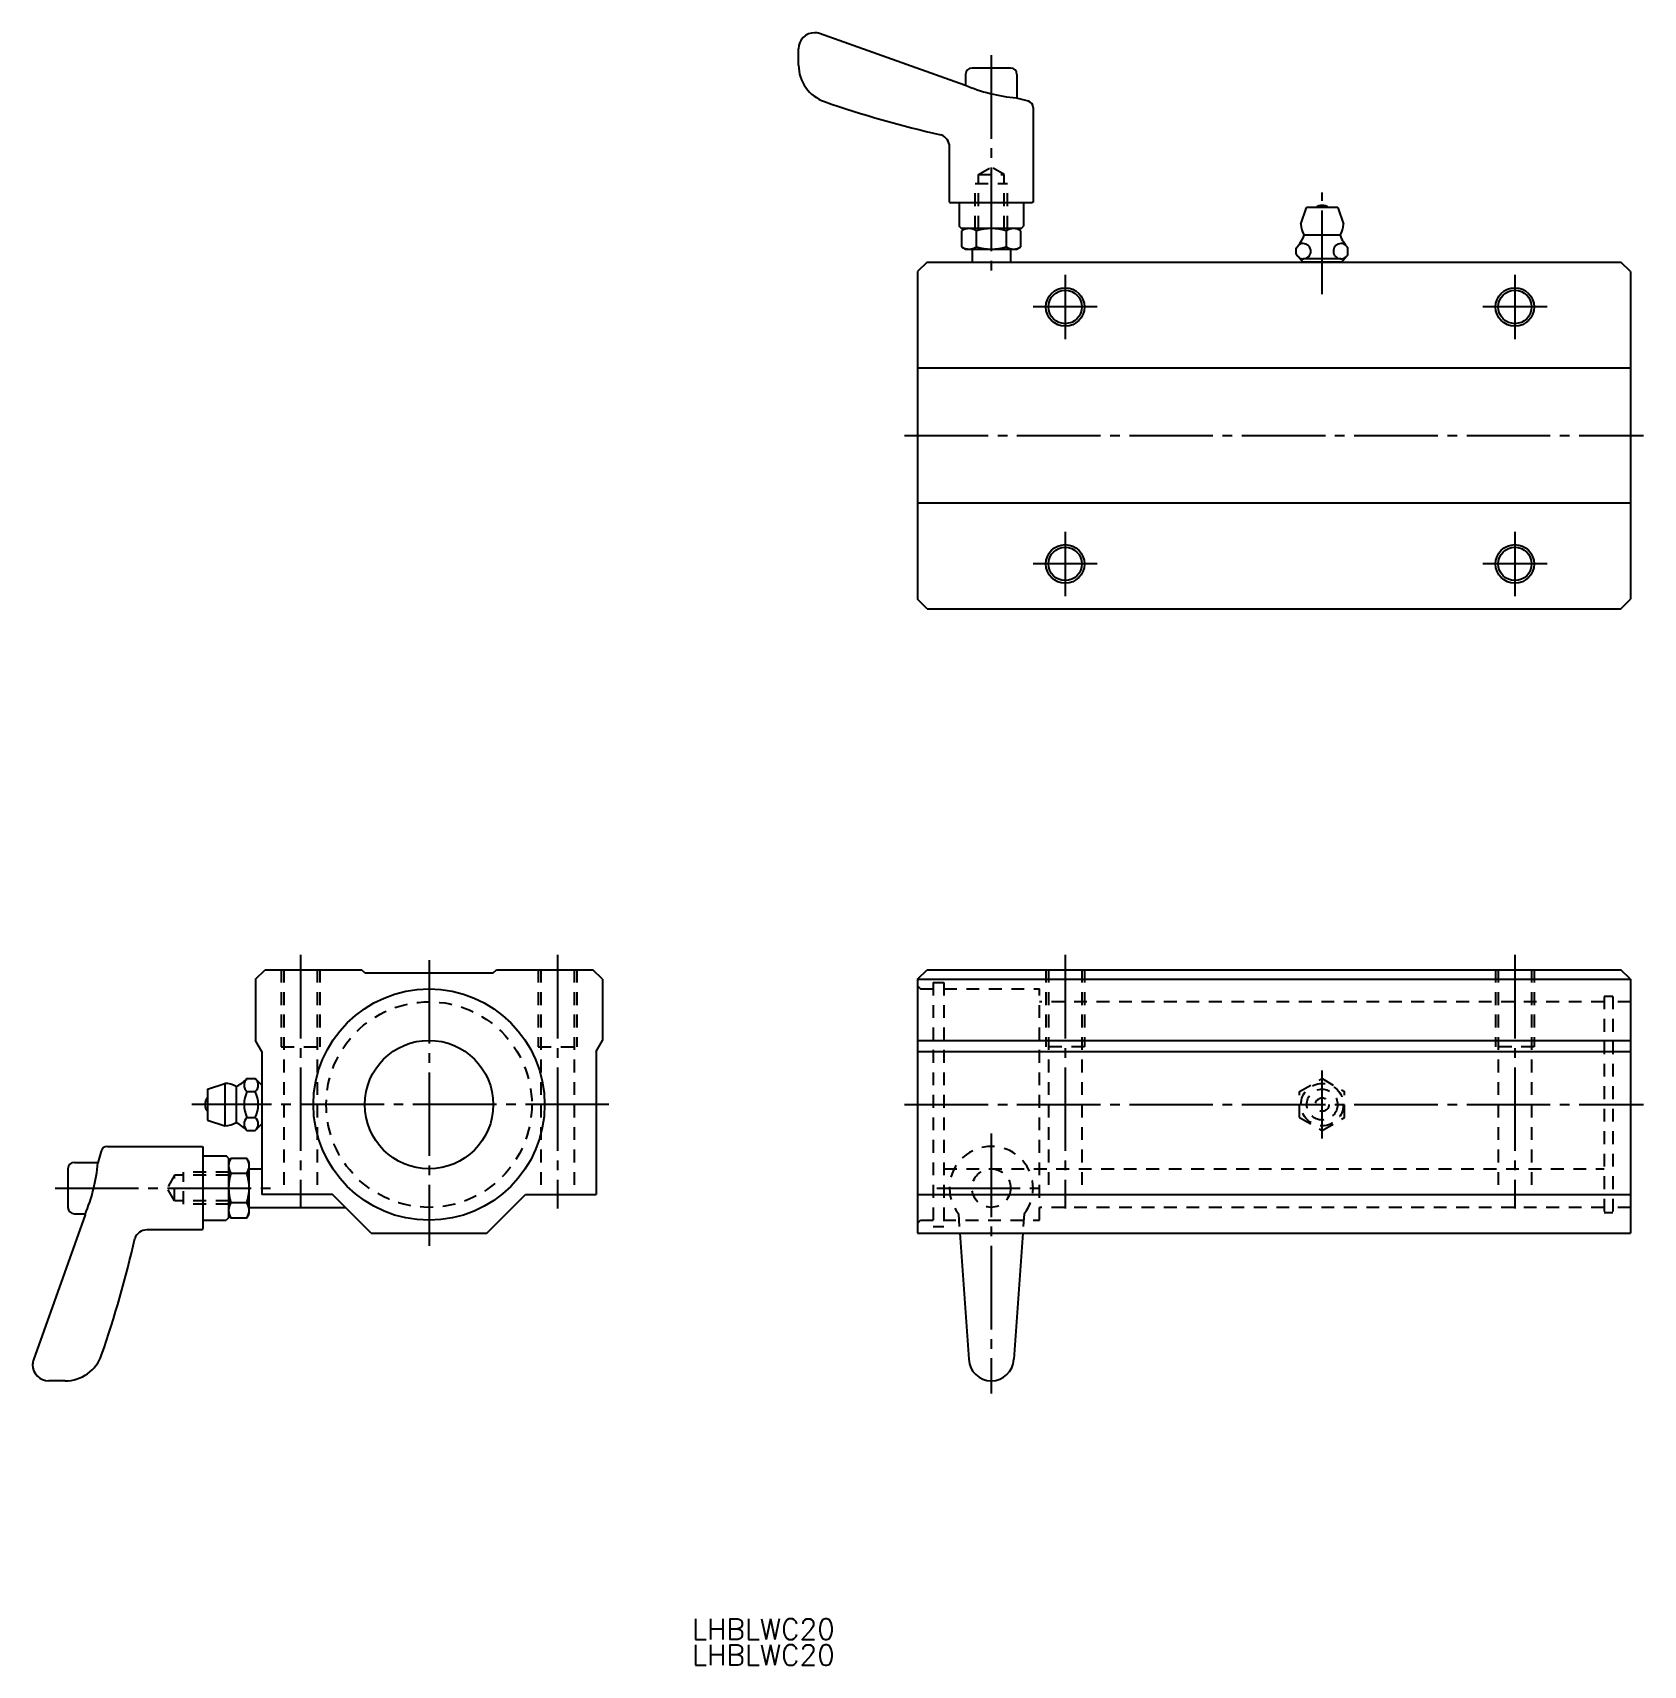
# Model space of a CAD drawing. Extents: x -1875 to -1625, y 383 to 637.
import ezdxf

# ---------------------------------------------------------------- set-up
doc = ezdxf.new("R2010")
doc.units = 0
doc.linetypes.add('CENTER', pattern=[17.5, 13, -1.5, 1.5, -1.5])
doc.linetypes.add('DASHED', pattern=[3.5, 2, -1.5])
doc.layers.get('0').update_dxf_attribs({"linetype": 'CONTINUOUS'})
doc.layers.add('CENTER', color=1, linetype='CENTER')
doc.styles.get("Standard").update_dxf_attribs({"font": 'txt.shx', "bigfont": '@extfont2.shx'})

msp = doc.modelspace()

# ---------------------------------------------------------------- linework, layer by layer
at = {"color": 7, "linetype": 'CONTINUOUS'}
for p, q in [((-1753.49, 636.71), (-1753.57, 636.71)), ((-1730.23, 628.56), (-1752.82, 636.6)), ((-1756.07, 631.65), (-1756.07, 634.21)), ((-1723.07, 631.21), (-1729.07, 631.21)), ((-1730.07, 630.21), (-1730.07, 628.5)), ((-1722.07, 630.21), (-1722.07, 626.53)), ((-1720.3, 626.04), (-1722.13, 626.54)), ((-1719.57, 625.08), (-1719.57, 610.3)), ((-1732.57, 610.3), (-1732.57, 618.92)), ((-1732.57, 610.3), (-1732.37, 610.21)), ((-1719.77, 610.21), (-1732.37, 610.21)), ((-1731.07, 610.21), (-1731.07, 606.58)), ((-1721.07, 610.21), (-1721.07, 606.58)), ((-1719.57, 610.3), (-1719.77, 610.21)), ((-1677.87, 606.91), (-1677.01, 609.51)), ((-1672.14, 609.51), (-1677.01, 609.51)), ((-1672.14, 609.51), (-1671.27, 606.91)), ((-1730.71, 606.21), (-1731.07, 606.58)), ((-1721.44, 606.21), (-1730.71, 606.21)), ((-1730.07, 606.21), (-1730.69, 605.86)), ((-1730.69, 605.86), (-1730.69, 603.37)), ((-1722.07, 606.21), (-1730.07, 606.21)), ((-1728.38, 603.37), (-1728.38, 605.86)), ((-1723.76, 605.86), (-1723.76, 603.37)), ((-1721.46, 605.86), (-1722.07, 606.21)), ((-1721.46, 603.37), (-1721.46, 605.86)), ((-1721.44, 606.21), (-1721.07, 606.58)), ((-1671.77, 605.17), (-1677.37, 605.17)), ((-1730.69, 603.37), (-1730.07, 603.01)), ((-1730.07, 603.01), (-1722.07, 603.01)), ((-1729.07, 603.01), (-1729.07, 601.01)), ((-1723.07, 603.01), (-1723.07, 601.01)), ((-1722.07, 603.01), (-1721.46, 603.37)), ((-1678.6, 602.24), (-1678.6, 603.21)), ((-1670.55, 602.24), (-1670.55, 603.21)), ((-1736.07, 601.01), (-1737.57, 599.51)), ((-1736.07, 601.01), (-1628.07, 601.01)), ((-1677.57, 601.01), (-1678.38, 601.9)), ((-1671.57, 601.01), (-1677.57, 601.01)), ((-1671.64, 601.51), (-1677.51, 601.51)), ((-1671.57, 601.01), (-1670.76, 601.9)), ((-1626.57, 599.51), (-1628.07, 601.01)), ((-1737.57, 599.51), (-1737.57, 548.51)), ((-1626.57, 599.51), (-1626.57, 548.51)), ((-1737.57, 584.51), (-1626.57, 584.51)), ((-1737.57, 563.51), (-1626.57, 563.51)), ((-1736.07, 547.01), (-1737.57, 548.51)), ((-1736.07, 547.01), (-1628.07, 547.01)), ((-1628.07, 547.01), (-1626.57, 548.51)), ((-1840.59, 489.34), (-1839.09, 490.84)), ((-1839.09, 490.84), (-1824.09, 490.84)), ((-1823.59, 490.34), (-1824.09, 490.84)), ((-1803.59, 490.34), (-1803.09, 490.84)), ((-1803.09, 490.84), (-1788.09, 490.84)), ((-1799.34, 490.84), (-1799.34, 490.84)), ((-1786.59, 489.34), (-1788.09, 490.84)), ((-1737.57, 489.34), (-1736.07, 490.84)), ((-1736.07, 490.84), (-1628.07, 490.84)), ((-1626.57, 489.34), (-1628.07, 490.84)), ((-1840.59, 489.34), (-1840.59, 479.84)), ((-1823.59, 490.34), (-1803.59, 490.34)), ((-1786.59, 489.34), (-1786.59, 479.84)), ((-1737.57, 489.34), (-1737.57, 449.84)), ((-1737.57, 489.34), (-1626.57, 489.34)), ((-1626.57, 489.34), (-1626.57, 449.84)), ((-1839.59, 478.11), (-1840.59, 479.84)), ((-1839.59, 478.11), (-1839.59, 455.84)), ((-1787.59, 478.11), (-1786.59, 479.84)), ((-1787.59, 478.11), (-1787.59, 455.84)), ((-1737.57, 479.84), (-1626.57, 479.84)), ((-1737.57, 478.11), (-1626.57, 478.11)), ((-1864.62, 462.61), (-1865.12, 460.79)), ((-1863.66, 463.34), (-1848.87, 463.34)), ((-1848.87, 463.34), (-1848.79, 463.14)), ((-1848.79, 463.14), (-1848.79, 450.54)), ((-1868.79, 460.84), (-1865.1, 460.84)), ((-1848.79, 461.84), (-1845.15, 461.84)), ((-1844.79, 461.48), (-1845.15, 461.84)), ((-1844.79, 461.48), (-1844.79, 452.21)), ((-1844.43, 461.46), (-1844.79, 460.84)), ((-1844.79, 460.84), (-1844.79, 452.84)), ((-1841.94, 461.46), (-1844.43, 461.46)), ((-1841.59, 460.84), (-1841.94, 461.46)), ((-1841.59, 452.84), (-1841.59, 460.84)), ((-1869.79, 459.84), (-1869.79, 453.84)), ((-1844.43, 459.15), (-1841.94, 459.15)), ((-1841.59, 459.84), (-1839.59, 459.84)), ((-1828.59, 455.84), (-1839.59, 455.84)), ((-1822.59, 449.84), (-1828.59, 455.84)), ((-1804.59, 449.84), (-1798.59, 455.84)), ((-1798.59, 455.84), (-1787.59, 455.84)), ((-1737.57, 455.84), (-1626.57, 455.84)), ((-1867.14, 452.69), (-1875.17, 430.09)), ((-1868.79, 452.84), (-1867.07, 452.84)), ((-1844.79, 452.84), (-1844.43, 452.22)), ((-1841.94, 454.53), (-1844.43, 454.53)), ((-1841.94, 452.22), (-1841.59, 452.84)), ((-1841.59, 453.84), (-1826.59, 453.84)), ((-1848.87, 450.34), (-1857.5, 450.34)), ((-1848.87, 450.34), (-1848.79, 450.54)), ((-1848.79, 451.84), (-1845.15, 451.84)), ((-1844.79, 452.21), (-1845.15, 451.84)), ((-1844.43, 452.22), (-1841.94, 452.22)), ((-1822.59, 449.84), (-1804.59, 449.84)), ((-1737.57, 449.84), (-1626.57, 449.84)), ((-1730.98, 449.84), (-1729.57, 430.19)), ((-1721.17, 449.84), (-1722.58, 430.19)), ((-1875.29, 429.42), (-1875.29, 429.34)), ((-1870.22, 426.84), (-1872.79, 426.84))]:
    msp.add_line(p, q, dxfattribs=at)
at = {"color": 3, "linetype": 'DASHED'}
for p, q in [((-1728.07, 614.61), (-1726.07, 615.77)), ((-1724.07, 614.61), (-1726.07, 615.77)), ((-1728.57, 606.21), (-1728.57, 613.21)), ((-1728.57, 613.21), (-1723.57, 613.21)), ((-1728.07, 606.21), (-1728.07, 614.61)), ((-1728.07, 614.61), (-1724.07, 614.61)), ((-1724.07, 606.21), (-1724.07, 614.61)), ((-1723.57, 606.21), (-1723.57, 613.21)), ((-1836.59, 490.84), (-1836.59, 478.84)), ((-1836.19, 490.84), (-1836.19, 455.84)), ((-1830.99, 490.84), (-1830.99, 455.84)), ((-1830.59, 490.84), (-1830.59, 478.84)), ((-1796.59, 490.84), (-1796.59, 478.84)), ((-1796.19, 490.84), (-1796.19, 455.84)), ((-1790.99, 490.84), (-1790.99, 455.84)), ((-1790.59, 490.84), (-1790.59, 478.84)), ((-1717.57, 490.84), (-1717.57, 478.84)), ((-1717.17, 490.84), (-1717.17, 455.84)), ((-1711.97, 490.84), (-1711.97, 455.84)), ((-1711.57, 490.84), (-1711.57, 478.84)), ((-1647.57, 490.84), (-1647.57, 478.84)), ((-1647.17, 490.84), (-1647.17, 455.84)), ((-1641.97, 490.84), (-1641.97, 455.84)), ((-1641.57, 490.84), (-1641.57, 478.84)), ((-1737.57, 488.34), (-1737.07, 487.84)), ((-1735.1, 488.84), (-1735.1, 450.84)), ((-1735.1, 488.84), (-1733.45, 488.84)), ((-1733.45, 488.84), (-1733.45, 450.84)), ((-1737.07, 487.84), (-1735.1, 487.84)), ((-1733.45, 487.84), (-1718.57, 487.84)), ((-1718.57, 451.84), (-1718.57, 487.84)), ((-1630.69, 485.84), (-1718.57, 485.84)), ((-1629.34, 486.69), (-1630.69, 486.69)), ((-1630.69, 486.69), (-1630.69, 452.99)), ((-1629.34, 486.69), (-1629.34, 452.99)), ((-1626.57, 485.84), (-1629.34, 485.84)), ((-1836.59, 478.84), (-1830.59, 478.84)), ((-1796.59, 478.84), (-1790.59, 478.84)), ((-1711.57, 478.84), (-1717.57, 478.84)), ((-1641.57, 478.84), (-1647.57, 478.84)), ((-1678.07, 471.86), (-1674.57, 473.88)), ((-1674.57, 473.88), (-1671.07, 471.86)), ((-1678.07, 467.82), (-1678.07, 471.86)), ((-1671.07, 467.82), (-1671.07, 471.86)), ((-1678.07, 467.82), (-1674.57, 465.8)), ((-1674.57, 465.8), (-1671.07, 467.82)), ((-1853.19, 458.84), (-1854.34, 456.84)), ((-1844.79, 458.84), (-1853.19, 458.84)), ((-1853.19, 454.84), (-1853.19, 458.84)), ((-1844.79, 459.34), (-1851.79, 459.34)), ((-1851.79, 454.34), (-1851.79, 459.34)), ((-1733.45, 459.84), (-1630.69, 459.84)), ((-1853.19, 454.84), (-1854.34, 456.84)), ((-1844.79, 454.84), (-1853.19, 454.84)), ((-1844.79, 454.34), (-1851.79, 454.34)), ((-1731.2, 452.84), (-1730.98, 449.84)), ((-1720.95, 452.84), (-1721.17, 449.84)), ((-1630.69, 453.84), (-1718.57, 453.84)), ((-1629.34, 452.99), (-1630.69, 452.99)), ((-1626.57, 453.84), (-1629.34, 453.84)), ((-1737.57, 451.34), (-1737.07, 451.84)), ((-1737.07, 451.84), (-1735.1, 451.84)), ((-1735.1, 450.84), (-1733.45, 450.84)), ((-1733.57, 451.84), (-1718.57, 451.84))]:
    msp.add_line(p, q, dxfattribs=at)
at = {"color": 7}
for p, q in [((-1848.09, 472.24), (-1845.39, 473.14)), ((-1845.39, 473.14), (-1845.39, 466.54)), ((-1841.93, 473.88), (-1840.63, 473.88)), ((-1840.63, 473.88), (-1839.59, 472.84)), ((-1848.09, 472.24), (-1848.09, 470.89)), ((-1848.09, 470.89), (-1848.09, 468.79)), ((-1843.59, 472.64), (-1843.59, 467.04)), ((-1841.93, 471.86), (-1840.63, 471.86)), ((-1848.09, 468.79), (-1848.09, 467.44)), ((-1841.93, 467.82), (-1840.63, 467.82)), ((-1848.09, 467.44), (-1845.39, 466.54)), ((-1841.93, 465.8), (-1840.63, 465.8)), ((-1839.59, 466.84), (-1840.63, 465.8))]:
    msp.add_line(p, q, dxfattribs=at)
at = {"color": 1, "linetype": 'CENTER'}
for p, q in [((-1726.07, 465.34), (-1726.07, 424.84)), ((-1734.57, 456.84), (-1717.57, 456.84))]:
    msp.add_line(p, q, dxfattribs=at)
at = {"color": 3}
for centre in [(-1714.57, 594.01), (-1644.57, 594.01), (-1714.57, 554.01), (-1644.57, 554.01)]:
    msp.add_circle(centre, 3, dxfattribs=at)
at = {"color": 7, "linetype": 'CONTINUOUS'}
for centre, radius in [((-1714.57, 594.01), 2.6), ((-1644.57, 594.01), 2.6), ((-1714.57, 554.01), 2.6), ((-1644.57, 554.01), 2.6), ((-1813.59, 469.84), 18), ((-1813.59, 469.84), 10)]:
    msp.add_circle(centre, radius, dxfattribs=at)
at = {"color": 3, "linetype": 'DASHED'}
for centre, radius in [((-1813.59, 469.84), 16), ((-1674.57, 469.84), 3.3), ((-1674.57, 469.84), 2.4), ((-1674.57, 469.84), 1.05), ((-1726.07, 456.84), 3)]:
    msp.add_circle(centre, radius, dxfattribs=at)
at = {"color": 7, "linetype": 'CONTINUOUS'}
for centre, radius, start, end in [((-1753.57, 634.21), 2.5, 90, 180), ((-1753.49, 634.71), 2, 70.4256, 90), ((-1750.07, 631.65), 6, 180, 250.8981), ((-1729.07, 630.21), 1, 90, 180), ((-1723.07, 630.21), 1, 0, 90), ((-1719.59, 653.96), 27.53, 247.2678, 264.7093), ((-1695.82, 788.84), 172.29, 250.9545, 257.2259), ((-1720.57, 625.08), 1, 0, 74.2753), ((-1734.57, 618.92), 2, 0, 70.621), ((-1674.57, 608), 1.82, 56.6015, 123.3985), ((-1729.54, 604.17), 2.04, 55.6158, 124.3842), ((-1726.07, 598.57), 7.64, 72.412, 107.588), ((-1722.61, 604.17), 2.04, 55.6158, 124.3842), ((-1682.98, 607.31), 6, 317.0975, 339.0387), ((-1674.57, 606.91), 3.3, 180, 211.9528), ((-1674.57, 606.91), 3.3, 328.0472, 0), ((-1666.17, 607.31), 6, 200.9614, 223.1664), ((-1729.54, 605.06), 2.04, 235.6158, 304.3842), ((-1726.07, 610.66), 7.64, 252.412, 287.588), ((-1722.61, 605.06), 2.04, 235.6158, 304.3842), ((-1677.51, 602.7), 1.19, 202.9587, 90.0001), ((-1677.51, 602.7), 1.19, 90.0001, 127.551), ((-1671.64, 602.7), 1.19, 90, 337.0414), ((-1671.64, 602.7), 1.19, 52.4491, 90), ((-1863.66, 462.34), 1, 90, 164.2753), ((-1868.79, 459.84), 1, 90, 180), ((-1892.53, 463.33), 27.53, 337.2678, 354.7093), ((-1842.74, 460.31), 2.04, 145.6158, 214.3842), ((-1843.63, 460.31), 2.04, 325.6158, 34.3842), ((-1837.14, 456.84), 7.64, 162.412, 197.588), ((-1849.23, 456.84), 7.64, 342.412, 17.588), ((-1868.79, 453.84), 1, 180, 270), ((-1842.74, 453.38), 2.04, 145.6158, 214.3842), ((-1843.63, 453.38), 2.04, 325.6158, 34.3842), ((-1857.5, 448.34), 2, 90, 160.621), ((-2027.41, 487.1), 172.29, 340.9545, 347.2259), ((-1873.29, 429.42), 2, 160.4256, 180), ((-1870.22, 432.84), 6, 270, 340.8981), ((-1726.07, 430.34), 3.5, 182.543, 357.4475), ((-1872.79, 429.34), 2.5, 180, 270)]:
    msp.add_arc(centre, radius, start, end, dxfattribs=at)
at = {"color": 7}
for centre, radius, start, end in [((-1845.39, 469.65), 3.49, 58.9518, 90), ((-1846.3, 477.99), 6, 296.874, 314.9953), ((-1841.02, 472.87), 1.36, 131.985, 228.0149), ((-1841.54, 472.87), 1.36, 311.9851, 48.015), ((-1846.91, 469.84), 1.57, 138.2478, 221.7522), ((-1837.62, 469.84), 4.76, 154.8911, 205.1089), ((-1844.94, 469.84), 4.76, 334.8911, 25.1089), ((-1841.02, 466.81), 1.36, 131.9851, 228.0149), ((-1841.54, 466.81), 1.36, 311.9851, 48.0149), ((-1845.39, 470.03), 3.49, 270, 301.0482), ((-1846.3, 461.69), 6, 43.243, 63.126)]:
    msp.add_arc(centre, radius, start, end, dxfattribs=at)
at = {"color": 3, "linetype": 'DASHED'}
msp.add_arc((-1726.07, 456.84), 6.5, 322.0201, 217.9799, dxfattribs=at)
at = {"layer": 'CENTER', "color": 1, "linetype": 'CENTER'}
for p, q in [((-1726.07, 633.21), (-1726.07, 599.01)), ((-1674.57, 596.01), (-1674.57, 611.81)), ((-1714.57, 599.01), (-1714.57, 589.01)), ((-1644.57, 599.01), (-1644.57, 589.01)), ((-1709.57, 594.01), (-1719.57, 594.01)), ((-1639.57, 594.01), (-1649.57, 594.01)), ((-1739.57, 574.01), (-1624.57, 574.01)), ((-1714.57, 559.01), (-1714.57, 549.01)), ((-1644.57, 559.01), (-1644.57, 549.01)), ((-1709.57, 554.01), (-1719.57, 554.01)), ((-1639.57, 554.01), (-1649.57, 554.01)), ((-1833.59, 493.14), (-1833.59, 453.68)), ((-1793.59, 493.14), (-1793.59, 453.68)), ((-1714.57, 493.14), (-1714.57, 453.68)), ((-1644.57, 493.14), (-1644.57, 453.68)), ((-1813.59, 492.34), (-1813.59, 447.84)), ((-1674.57, 464.54), (-1674.57, 475.14)), ((-1785.59, 469.84), (-1850.49, 469.84)), ((-1739.57, 469.84), (-1624.57, 469.84)), ((-1871.79, 456.84), (-1837.59, 456.84))]:
    msp.add_line(p, q, dxfattribs=at)

# ---------------------------------------------------------------- texts
at = {"color": 7, "linetype": 'CONTINUOUS'}
for p in [(-1772.65, 386.57), (-1772.65, 382.55)]:
    msp.add_text('LHBLWC20', height=3.2, dxfattribs=at).set_placement(p)

doc.saveas('drawing.dxf')
